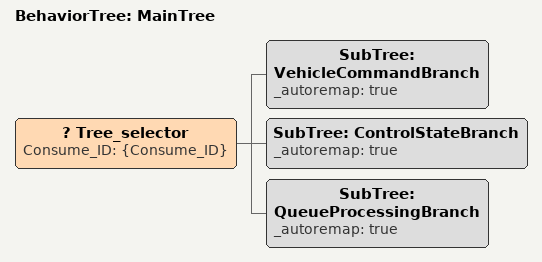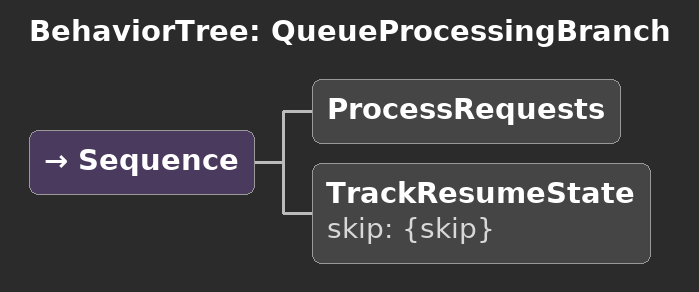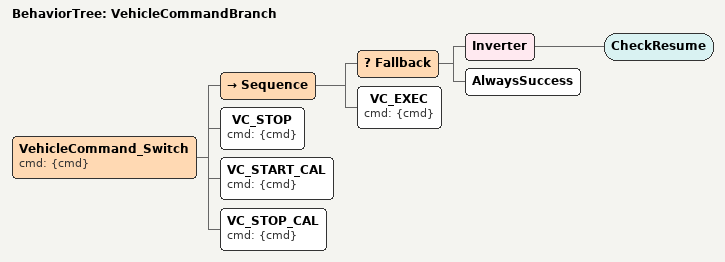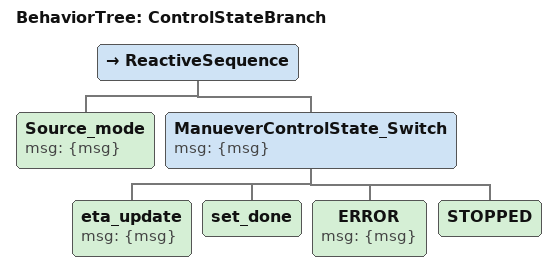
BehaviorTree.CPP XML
<root BTCPP_format="4" main_tree_to_execute="MainTree">

    <BehaviorTree ID="MainTree">
        <Tree_selector Consume_ID="{Consume_ID}">
            <SubTree ID="VehicleCommandBranch" _autoremap="true"/>
            <SubTree ID="ControlStateBranch" _autoremap="true"/>
            <SubTree ID="QueueProcessingBranch" _autoremap="true"/>
        </Tree_selector>
    </BehaviorTree>

    <BehaviorTree ID="QueueProcessingBranch">
        <Sequence>
            <ProcessRequests />
            <TrackResumeState skip="{skip}"/>
        </Sequence>
    </BehaviorTree>

    <BehaviorTree ID="VehicleCommandBranch">
        <VehicleCommand_Switch cmd="{cmd}">
            <Sequence>
                <Fallback>
                    <Inverter>
                        <CheckResume />
                    </Inverter>
                    <AlwaysSuccess>
                        </AlwaysSuccess>
                </Fallback>
                <VC_EXEC cmd="{cmd}"/>
            </Sequence>

            <VC_STOP cmd="{cmd}"/>

            <VC_START_CAL cmd="{cmd}"/>

            <VC_STOP_CAL cmd="{cmd}"/>
        </VehicleCommand_Switch>
    </BehaviorTree>

    <BehaviorTree ID="ControlStateBranch">
        <ReactiveSequence>
            <Source_mode msg="{msg}"/>
            <ManueverControlState_Switch msg="{msg}">
                <eta_update msg="{msg}"/>
                <set_done />
                <ERROR      msg="{msg}"/>
                <STOPPED />
            </ManueverControlState_Switch>
        </ReactiveSequence>
    </BehaviorTree>
</root>
